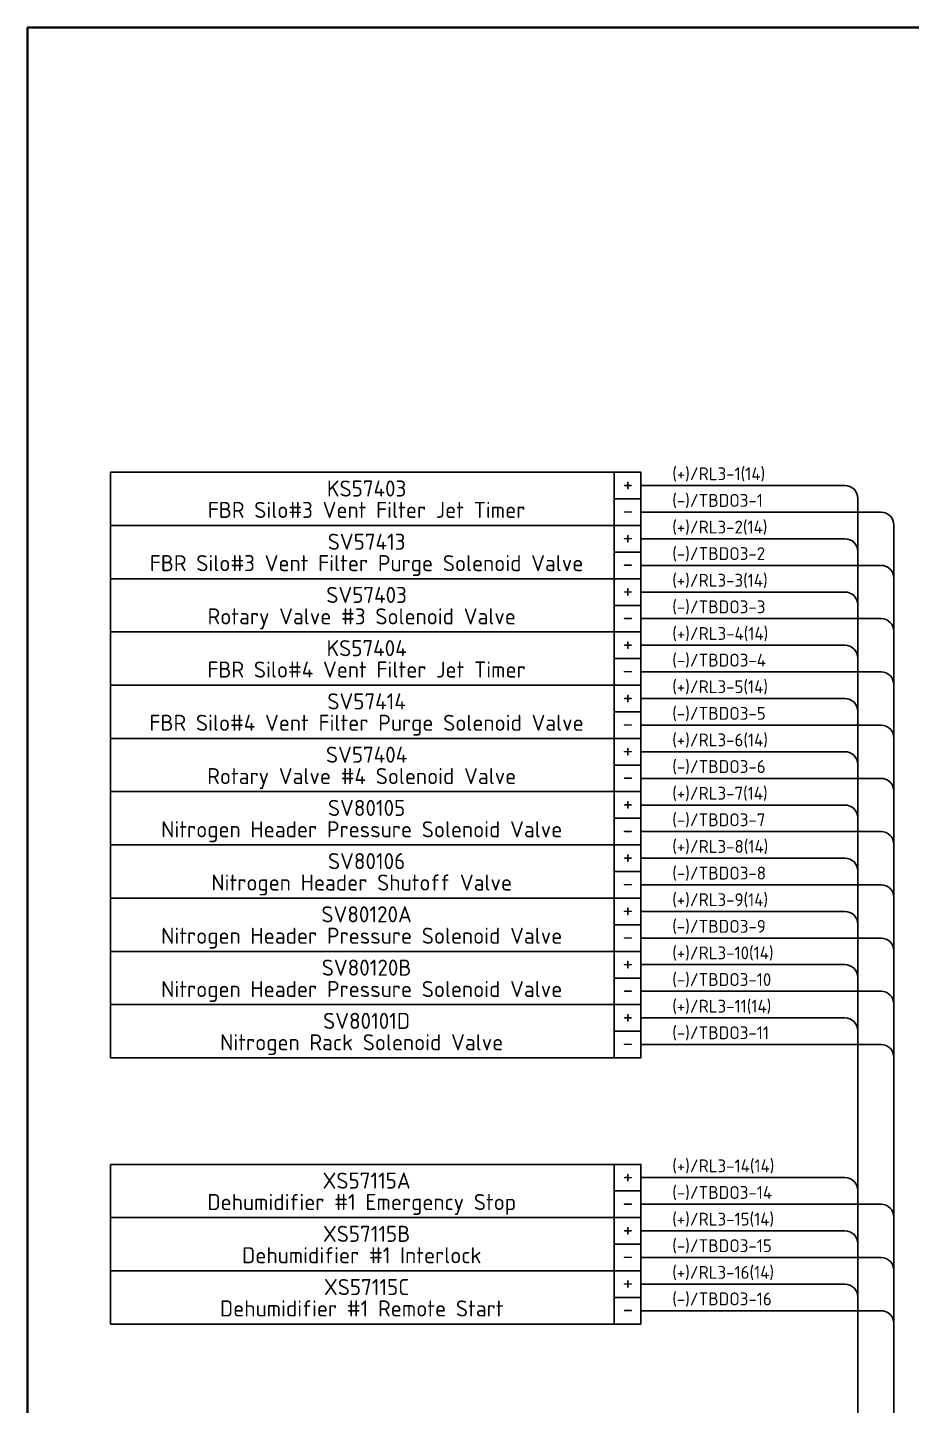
# Model space of a CAD drawing. Header units: inches. Extents: x 579627 to 667544, y 458630 to 507164.
# Drawn here: x 641478 to 642304, y 491325 to 492612 of the extents above; entities that cross this region are included whole.
import ezdxf
from ezdxf.enums import TextEntityAlignment as Align

# ---------------------------------------------------------------- set-up
doc = ezdxf.new("R2010")
doc.units = ezdxf.units.IN
doc.header["$MEASUREMENT"] = 0
doc.layers.add('HELPPOINT', color=7, linetype='Continuous')
doc.layers.add('power', color=7, linetype='Continuous')
doc.styles.add('HTX11', font='O8111901')
doc.styles.add('ISO3098B', font='ISO3098B.shx')

# ---------------------------------------------------------------- blocks, each defined once
blk = doc.blocks.new('TPA')
at = {"layer": 'HELPPOINT', "color": 4, "lineweight": 35}
for p, q in [((562706.8, 501946.4), (562706.8, 505019.3)), ((562706.8, 505019.3), (567131, 505019.3)), ((562706.8, 501946.4), (562706.8, 505019.3)), ((562706.8, 505019.3), (567131, 505019.3))]:
    blk.add_line(p, q, dxfattribs=at)
at = {"style": 'HTX11'}
for tag, p in [('A', (566704.3, 502037.1)), ('B', (567038.2, 501963.3))]:
    blk.add_attdef(tag, text='', height=16.8, dxfattribs=at).set_placement(p, align=Align.MIDDLE_CENTER)

msp = doc.modelspace()

# ---------------------------------------------------------------- linework, layer by layer
at = {"color": 4}
for p, q in [((642241.6, 492184.1), (642051, 492184.1)), ((642253.6, 492172.1), (642253.6, 490282.1)), ((642241.6, 492134.4), (642051, 492134.4)), ((642241.6, 492084.6), (642051, 492084.6)), ((642241.6, 492034.9), (642051, 492034.9)), ((642241.6, 491985.2), (642051, 491985.2)), ((642241.6, 491935.5), (642051, 491935.5)), ((642241.6, 491885.7), (642051, 491885.7)), ((642241.6, 491836), (642051, 491836)), ((642241.6, 491786.3), (642051, 491786.3)), ((642241.6, 491736.6), (642051, 491736.6)), ((642241.6, 491686.8), (642051, 491686.8)), ((642241.6, 491537.7), (642051, 491537.7)), ((642241.6, 491488), (642051, 491488)), ((642241.6, 491438.2), (642051, 491438.2))]:
    msp.add_line(p, q, dxfattribs=at)
at = {"color": 0}
for p, q in [((642275.3, 492159.2), (642051, 492159.2)), ((642287.3, 492147.2), (642287.3, 490713.6)), ((642275.3, 492109.5), (642051, 492109.5)), ((642275.3, 492059.8), (642051, 492059.8)), ((642275.3, 492010.1), (642051, 492010.1)), ((642275.3, 491960.3), (642051, 491960.3)), ((642275.3, 491910.6), (642051, 491910.6)), ((642275.3, 491860.9), (642051, 491860.9)), ((642275.3, 491811.2), (642051, 491811.2)), ((642275.3, 491761.4), (642051, 491761.4)), ((642275.3, 491711.7), (642051, 491711.7)), ((642275.3, 491662), (642051, 491662)), ((642275.3, 491512.8), (642051, 491512.8)), ((642275.3, 491463.1), (642051, 491463.1)), ((642275.3, 491413.4), (642051, 491413.4))]:
    msp.add_line(p, q, dxfattribs=at)
at = {"color": 2}
for points in [[(641555.7, 492196.5), (642051, 492196.5), (642051, 492146.8), (641555.7, 492146.8)], [(641555.7, 492146.8), (642051, 492146.8), (642051, 492097.1), (641555.7, 492097.1)], [(641555.7, 492097.1), (642051, 492097.1), (642051, 492047.3), (641555.7, 492047.3)], [(641555.7, 492047.3), (642051, 492047.3), (642051, 491997.6), (641555.7, 491997.6)], [(641555.7, 491997.6), (642051, 491997.6), (642051, 491947.9), (641555.7, 491947.9)], [(641555.7, 491947.9), (642051, 491947.9), (642051, 491898.2), (641555.7, 491898.2)], [(641555.7, 491898.2), (642051, 491898.2), (642051, 491848.5), (641555.7, 491848.5)], [(641555.7, 491848.5), (642051, 491848.5), (642051, 491798.7), (641555.7, 491798.7)], [(641555.7, 491798.7), (642051, 491798.7), (642051, 491749), (641555.7, 491749)], [(641555.7, 491749), (642051, 491749), (642051, 491699.3), (641555.7, 491699.3)], [(641555.7, 491699.3), (642051, 491699.3), (642051, 491649.6), (641555.7, 491649.6)], [(641555.7, 491550.1), (642051, 491550.1), (642051, 491500.4), (641555.7, 491500.4)], [(641555.7, 491500.4), (642051, 491500.4), (642051, 491450.7), (641555.7, 491450.7)], [(641555.7, 491450.7), (642051, 491450.7), (642051, 491400.9), (641555.7, 491400.9)]]:
    msp.add_lwpolyline(points, close=True, dxfattribs=at)
at = {"color": 1}
for points in [[(642026.1, 492196.5), (642051, 492196.5), (642051, 492171.7), (642026.1, 492171.7)], [(642026.1, 492146.8), (642051, 492146.8), (642051, 492121.9), (642026.1, 492121.9)], [(642026.1, 492097.1), (642051, 492097.1), (642051, 492072.2), (642026.1, 492072.2)], [(642026.1, 492047.3), (642051, 492047.3), (642051, 492022.5), (642026.1, 492022.5)], [(642026.1, 491997.6), (642051, 491997.6), (642051, 491972.8), (642026.1, 491972.8)], [(642026.1, 491947.9), (642051, 491947.9), (642051, 491923), (642026.1, 491923)], [(642026.1, 491898.2), (642051, 491898.2), (642051, 491873.3), (642026.1, 491873.3)], [(642026.1, 491848.5), (642051, 491848.5), (642051, 491823.6), (642026.1, 491823.6)], [(642026.1, 491798.7), (642051, 491798.7), (642051, 491773.9), (642026.1, 491773.9)], [(642026.1, 491749), (642051, 491749), (642051, 491724.1), (642026.1, 491724.1)], [(642026.1, 491699.3), (642051, 491699.3), (642051, 491674.4), (642026.1, 491674.4)], [(642026.1, 491550.1), (642051, 491550.1), (642051, 491525.2), (642026.1, 491525.2)], [(642026.1, 491500.4), (642051, 491500.4), (642051, 491475.5), (642026.1, 491475.5)], [(642026.1, 491450.7), (642051, 491450.7), (642051, 491425.8), (642026.1, 491425.8)]]:
    msp.add_lwpolyline(points, close=True, dxfattribs=at)
at = {"color": 0}
for points in [[(642026.1, 492171.7), (642051, 492171.7), (642051, 492146.8), (642026.1, 492146.8)], [(642026.1, 492121.9), (642051, 492121.9), (642051, 492097.1), (642026.1, 492097.1)], [(642026.1, 492072.2), (642051, 492072.2), (642051, 492047.3), (642026.1, 492047.3)], [(642026.1, 492022.5), (642051, 492022.5), (642051, 491997.6), (642026.1, 491997.6)], [(642026.1, 491972.8), (642051, 491972.8), (642051, 491947.9), (642026.1, 491947.9)], [(642026.1, 491923), (642051, 491923), (642051, 491898.2), (642026.1, 491898.2)], [(642026.1, 491873.3), (642051, 491873.3), (642051, 491848.5), (642026.1, 491848.5)], [(642026.1, 491823.6), (642051, 491823.6), (642051, 491798.7), (642026.1, 491798.7)], [(642026.1, 491773.9), (642051, 491773.9), (642051, 491749), (642026.1, 491749)], [(642026.1, 491724.1), (642051, 491724.1), (642051, 491699.3), (642026.1, 491699.3)], [(642026.1, 491674.4), (642051, 491674.4), (642051, 491649.6), (642026.1, 491649.6)], [(642026.1, 491525.2), (642051, 491525.2), (642051, 491500.4), (642026.1, 491500.4)], [(642026.1, 491475.5), (642051, 491475.5), (642051, 491450.7), (642026.1, 491450.7)], [(642026.1, 491425.8), (642051, 491425.8), (642051, 491400.9), (642026.1, 491400.9)]]:
    msp.add_lwpolyline(points, close=True, dxfattribs=at)
at = {"color": 4}
for centre in [(642241.6, 492172.1), (642241.6, 492122.4), (642241.6, 492072.6), (642241.6, 492022.9), (642241.6, 491973.2), (642241.6, 491923.5), (642241.6, 491873.7), (642241.6, 491824), (642241.6, 491774.3), (642241.6, 491724.6), (642241.6, 491674.8), (642241.6, 491525.7), (642241.6, 491476), (642241.6, 491426.2)]:
    msp.add_arc(centre, 12, 0, 90, dxfattribs=at)
at = {"color": 0}
for centre in [(642275.3, 492147.2), (642275.3, 492097.5), (642275.3, 492047.8), (642275.3, 491998.1), (642275.3, 491948.3), (642275.3, 491898.6), (642275.3, 491848.9), (642275.3, 491799.2), (642275.3, 491749.4), (642275.3, 491699.7), (642275.3, 491650), (642275.3, 491500.8), (642275.3, 491451.1), (642275.3, 491401.4)]:
    msp.add_arc(centre, 12, 0, 90, dxfattribs=at)

# ---------------------------------------------------------------- block references
at = {"xscale": 0.8800000000046566, "yscale": 0.8800000000046566, "zscale": 0.8800000000000001}
msp.add_blockref('TPA', (146296.1, 48194.8), dxfattribs=at)

# ---------------------------------------------------------------- texts
at = {"color": 4, "style": 'ISO3098B'}
for s, p in [('(+)/RL3-1(14)', (642080.3, 492189.1)), ('(+)/RL3-2(14)', (642080.3, 492139.3)), ('(+)/RL3-3(14)', (642080.3, 492089.6)), ('(+)/RL3-4(14)', (642080.3, 492039.9)), ('(+)/RL3-5(14)', (642080.3, 491990.2)), ('(+)/RL3-6(14)', (642080.3, 491940.5)), ('(+)/RL3-7(14)', (642080.3, 491890.7)), ('(+)/RL3-8(14)', (642080.3, 491841)), ('(+)/RL3-9(14)', (642080.3, 491791.3)), ('(+)/RL3-10(14)', (642080.3, 491741.6)), ('(+)/RL3-11(14)', (642080.3, 491691.8)), ('(+)/RL3-14(14)', (642080.3, 491542.7)), ('(+)/RL3-15(14)', (642080.3, 491492.9)), ('(+)/RL3-16(14)', (642080.3, 491443.2))]:
    msp.add_text(s, height=12, dxfattribs=at).set_placement(p)
for s, p in [('KS57403', (641794.8, 492181.3)), ('FBR Silo#3 Vent Filter Jet Timer', (641794.8, 492161.3)), ('SV57413', (641794.8, 492131.6)), ('FBR Silo#3 Vent Filter Purge Solenoid Valve', (641794.8, 492111.6)), ('SV57403', (641794.8, 492081.9)), ('Rotary Valve #3 Solenoid Valve ', (641794.8, 492061.9)), ('KS57404', (641794.8, 492032.2)), ('FBR Silo#4 Vent Filter Jet Timer', (641794.8, 492012.2)), ('SV57414', (641794.8, 491982.5)), ('FBR Silo#4 Vent Filter Purge Solenoid Valve', (641794.8, 491962.5)), ('SV57404', (641794.8, 491932.7)), ('Rotary Valve #4 Solenoid Valve ', (641794.8, 491912.7)), ('SV80105', (641794.8, 491883)), ('Nitrogen Header Pressure Solenoid Valve ', (641794.8, 491863)), ('SV80106', (641794.8, 491833.3)), ('Nitrogen Header Shutoff Valve ', (641794.8, 491813.3)), ('SV80120A', (641794.8, 491783.6)), ('Nitrogen Header Pressure Solenoid Valve ', (641794.8, 491763.6)), ('SV80120B', (641794.8, 491733.8)), ('Nitrogen Header Pressure Solenoid Valve ', (641794.8, 491713.8)), ('SV80101D', (641794.8, 491684.1)), ('Nitrogen Rack Solenoid Valve ', (641794.8, 491664.1)), ('XS57115A', (641794.8, 491534.9)), ('Dehumidifier #1 Emergency Stop ', (641794.8, 491514.9)), ('XS57115B', (641794.8, 491485.2)), ('Dehumidifier #1 Interlock ', (641794.8, 491465.2)), ('XS57115C', (641794.8, 491435.5)), ('Dehumidifier #1 Remote Start ', (641794.8, 491415.5))]:
    msp.add_text(s, height=15, dxfattribs=at).set_placement(p, align=Align.MIDDLE_CENTER)
at = {"color": 0, "style": 'ISO3098B'}
for s, p in [('(-)/TBDO3-1', (642080.3, 492164.2)), ('(-)/TBDO3-2', (642080.3, 492114.5)), ('(-)/TBDO3-3', (642080.3, 492064.8)), ('(-)/TBDO3-4', (642080.3, 492015)), ('(-)/TBDO3-5', (642080.3, 491965.3)), ('(-)/TBDO3-6', (642080.3, 491915.6)), ('(-)/TBDO3-7', (642080.3, 491865.9)), ('(-)/TBDO3-8', (642080.3, 491816.1)), ('(-)/TBDO3-9', (642080.3, 491766.4)), ('(-)/TBDO3-10', (642080.3, 491716.7)), ('(-)/TBDO3-11', (642080.3, 491667)), ('(-)/TBDO3-14', (642080.3, 491517.8)), ('(-)/TBDO3-15', (642080.3, 491468.1)), ('(-)/TBDO3-16', (642080.3, 491418.4))]:
    msp.add_text(s, height=12, dxfattribs=at).set_placement(p)
at = {"layer": 'power', "color": 1, "style": 'ISO3098B'}
for p in [(642038.8, 492185.7), (642038.8, 492136), (642038.8, 492086.3), (642038.8, 492036.6), (642038.8, 491986.8), (642038.8, 491937.1), (642038.8, 491887.4), (642038.8, 491837.7), (642038.8, 491788), (642038.8, 491738.2), (642038.8, 491688.5), (642038.8, 491539.3), (642038.8, 491489.6), (642038.8, 491439.9)]:
    msp.add_text('+', height=15, dxfattribs=at).set_placement(p, align=Align.MIDDLE_CENTER)
at = {"layer": 'power', "color": 0, "style": 'ISO3098B'}
for p in [(642038.8, 492160.9), (642038.8, 492111.2), (642038.8, 492061.5), (642038.8, 492011.8), (642038.8, 491962), (642038.8, 491912.3), (642038.8, 491862.6), (642038.8, 491812.9), (642038.8, 491763.1), (642038.8, 491713.4), (642038.8, 491663.7), (642038.8, 491514.5), (642038.8, 491464.8), (642038.8, 491415.1)]:
    msp.add_text('-', height=15, dxfattribs=at).set_placement(p, align=Align.MIDDLE_CENTER)

doc.saveas('drawing.dxf')
